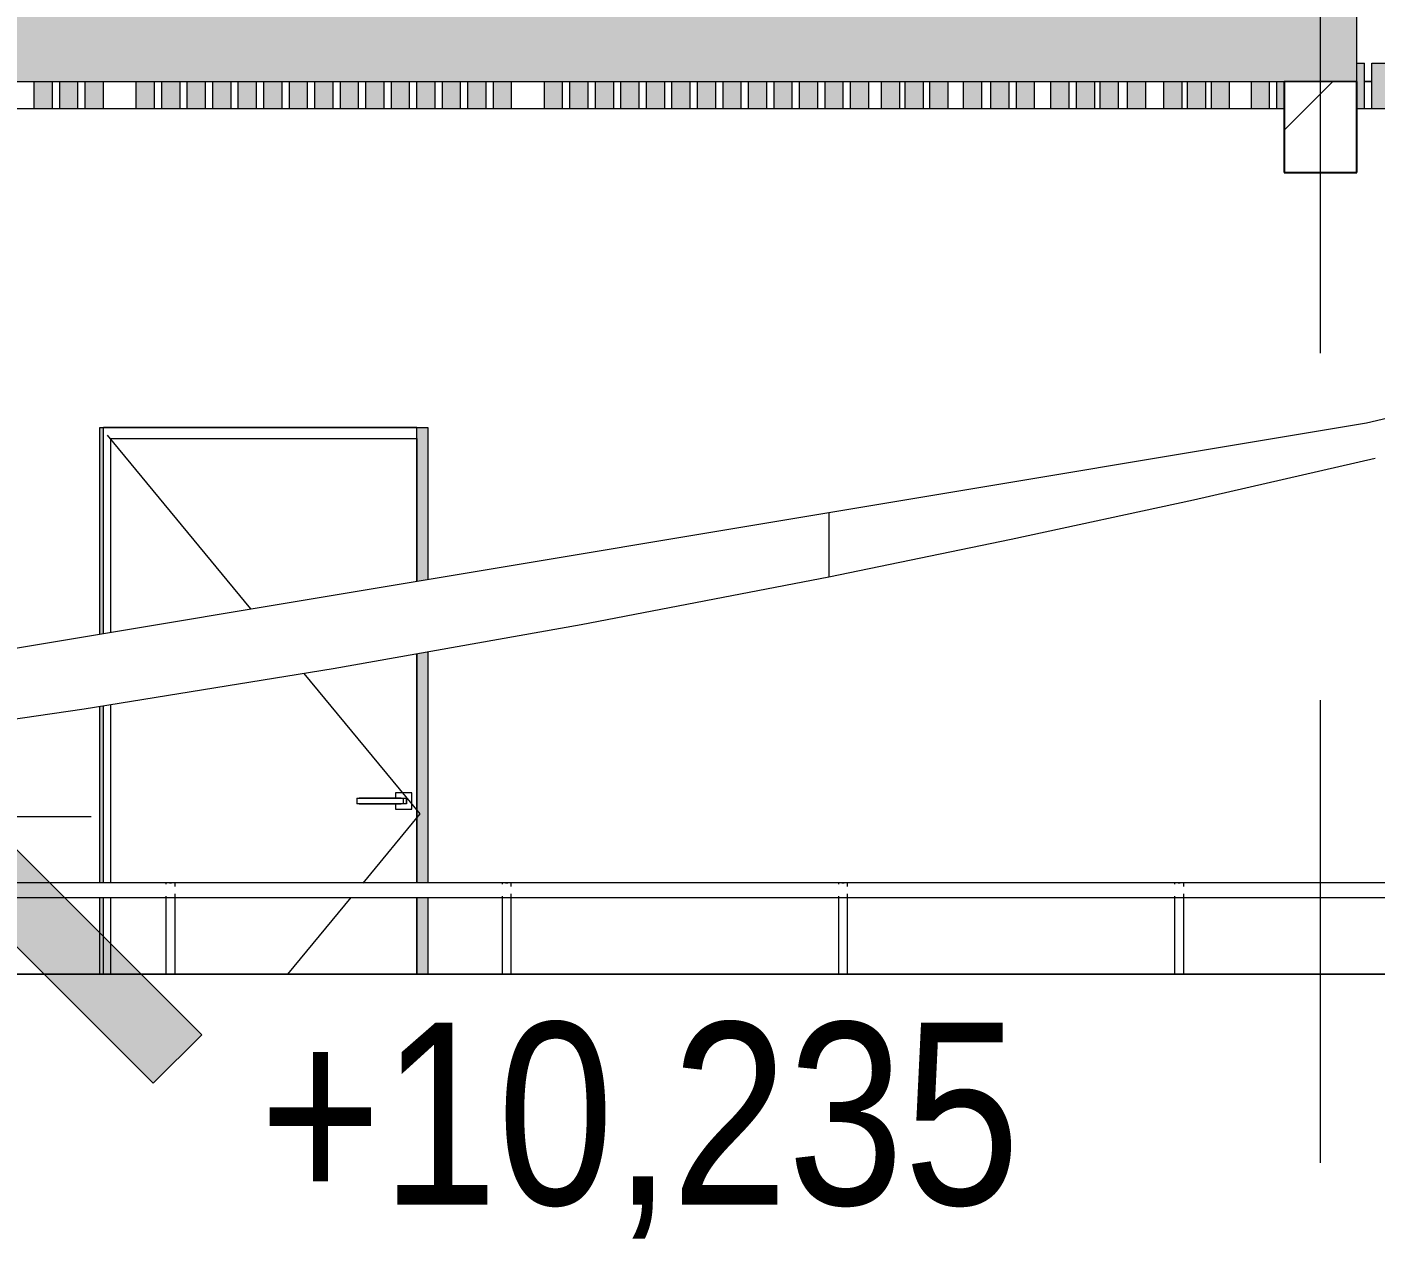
# Model space of a CAD drawing. Header units: millimetres. Extents: x 51154 to 151340, y -24069 to 30962.
# Drawn here: x 106782 to 110481, y 9053 to 12400 of the extents above; entities that cross this region are included whole.
import ezdxf

# ---------------------------------------------------------------- set-up
doc = ezdxf.new("R2010")
doc.units = ezdxf.units.MM
doc.linetypes.add('Осевые', pattern=[6350, 1270, -952.5, 3175, -952.5])
for name, color, linetype, lineweight in [('0-1', 7, 'Continuous', 5), ('0-2', 7, 'Continuous', 9), ('Балясины', 7, 'Continuous', 9), ('Высотные отметки', 7, 'Continuous', 9), ('Двери', 7, 'Continuous', 9), ('Каркас несущий', 7, 'Continuous', 9), ('Каркас несущий-1', 7, 'Continuous', 25), ('Каркас_Импост', 7, 'Continuous', 9), ('Мебель', 7, 'Continuous', 9), ('Оборудование', 7, 'Continuous', 9), ('Общие ребра', 7, 'Continuous', 9), ('Ограждение', 7, 'Continuous', 9), ('Перекрытия', 7, 'Continuous', 9), ('Поручни', 7, 'Continuous', 9), ('Стены', 7, 'Continuous', 9), ('Структура _1_', 7, 'Continuous', 18), ('Штриховка разреза-2', 7, 'Continuous', 9), ('Элементы узлов', 7, 'Continuous', 9)]:
    doc.layers.add(name, color=color, linetype=linetype, lineweight=lineweight)
doc.layers.add('Оборудование-1', color=7, linetype='Continuous', lineweight=9, true_color=0xbe8b69)
doc.layers.add('Оси-3', color=7, linetype='Осевые', lineweight=9, true_color=0xaaaaaa)
doc.styles.add('Arial Narrow', font='ARIALN.TTF', dxfattribs={"height": 500})
pattern_1 = [(45, (99498.54, 6475), (-424.264, 424.264), [600, -100, 20, -100]), (45, (99498.54, 6899), (-424.264, 424.264), [])]

# ---------------------------------------------------------------- blocks, each defined once
blk = doc.blocks.new('Ламели - Ламели-V217-Разрез 1-1')
at = {"layer": 'Оборудование-1'}
h = blk.add_hatch(color=256, dxfattribs=at)
h.paths.add_polyline_path([(110471.6, 8440), (110521.6, 8440), (110521.6, 8457.7), (110471.6, 8457.7)], flags=0)
h.paths.add_polyline_path([(110521.6, 12175), (110521.6, 12300), (110471.6, 12300), (110471.6, 12175)], flags=0)
at = {"layer": 'Оборудование'}
for p, q in [((110471.6, 12300), (110521.6, 12300)), ((110471.6, 12175), (110471.6, 12300)), ((110521.6, 12175), (110521.6, 12300)), ((110471.6, 8440), (110471.6, 8457.7)), ((110521.6, 8440), (110521.6, 8457.7))]:
    blk.add_line(p, q, dxfattribs=at)
blk = doc.blocks.new('Ламели - Ламели-V218-Разрез 1-1')
at = {"layer": 'Оборудование-1'}
h = blk.add_hatch(color=256, dxfattribs=at)
h.paths.add_polyline_path([(110401.6, 8440), (110451.6, 8440), (110451.6, 8457.7), (110401.6, 8457.7)], flags=0)
h.paths.add_polyline_path([(110451.6, 12175), (110451.6, 12300), (110431.3, 12300), (110431.3, 12175)], flags=0)
at = {"layer": 'Оборудование'}
for p, q in [((110431.3, 12300), (110451.6, 12300)), ((110451.6, 12175), (110451.6, 12300)), ((110401.6, 8440), (110401.6, 8457.7)), ((110451.6, 8440), (110451.6, 8457.7))]:
    blk.add_line(p, q, dxfattribs=at)
blk = doc.blocks.new('Ламели - Ламели-V219-Разрез 1-1')
at = {"layer": 'Оборудование-1'}
h = blk.add_hatch(color=256, dxfattribs=at)
h.paths.add_polyline_path([(110211.6, 8440), (110261.6, 8440), (110261.6, 8457.7), (110211.6, 8457.7)], flags=0)
h.paths.add_polyline_path([(110231.3, 12175), (110231.3, 12250), (110211.6, 12250), (110211.6, 12175)], flags=0)
at = {"layer": 'Оборудование'}
for p, q in [((110211.6, 12175), (110211.6, 12250)), ((110211.6, 8440), (110211.6, 8457.7)), ((110261.6, 8440), (110261.6, 8457.7))]:
    blk.add_line(p, q, dxfattribs=at)
blk = doc.blocks.new('Ламели - Ламели-V220-Разрез 1-1')
at = {"layer": 'Оборудование-1'}
h = blk.add_hatch(color=256, dxfattribs=at)
h.paths.add_polyline_path([(110141.6, 8440), (110191.6, 8440), (110191.6, 8457.7), (110141.6, 8457.7)], flags=0)
h.paths.add_polyline_path([(110191.6, 12175), (110191.6, 12250), (110141.6, 12250), (110141.6, 12175)], flags=0)
at = {"layer": 'Оборудование'}
for p, q in [((110141.6, 12175), (110141.6, 12250)), ((110191.6, 12175), (110191.6, 12250)), ((110141.6, 8440), (110141.6, 8457.7)), ((110191.6, 8440), (110191.6, 8457.7))]:
    blk.add_line(p, q, dxfattribs=at)
blk = doc.blocks.new('Ламели - Ламели плоские-286689-Разрез 1-1')
at = {"layer": 'Оборудование-1'}
h = blk.add_hatch(color=256, dxfattribs=at)
h.paths.add_polyline_path([(108061.6, 8440), (108111.6, 8440), (108111.6, 8457.7), (108061.6, 8457.7)], flags=0)
h.paths.add_polyline_path([(108111.6, 12175), (108111.6, 12250), (108061.6, 12250), (108061.6, 12175)], flags=0)
at = {"layer": 'Оборудование'}
for p, q in [((108061.6, 12175), (108061.6, 12250)), ((108111.6, 12175), (108111.6, 12250)), ((108061.6, 8440), (108061.6, 8457.7)), ((108111.6, 8440), (108111.6, 8457.7))]:
    blk.add_line(p, q, dxfattribs=at)
blk = doc.blocks.new('Ламели - Ламели плоские-V221-Разрез 1-1')
at = {"layer": 'Оборудование-1'}
h = blk.add_hatch(color=256, dxfattribs=at)
h.paths.add_polyline_path([(107851.6, 8440), (107901.6, 8440), (107901.6, 8457.7), (107851.6, 8457.7)], flags=0)
h.paths.add_polyline_path([(107851.6, 9800), (107881.6, 9800), (107881.6, 10010.2), (107851.6, 10010), (107851.6, 9900.6)], flags=0)
h.paths.add_polyline_path([(107851.6, 10049.8), (107881.6, 10050), (107881.6, 10683.7), (107851.6, 10678.3), (107851.6, 10050)], flags=0)
h.paths.add_polyline_path([(107851.6, 10878.4), (107881.6, 10883.4), (107881.6, 11300), (107851.6, 11298.7), (107851.6, 11066.7)], flags=0)
h.paths.add_polyline_path([(107901.6, 12175), (107901.6, 12250), (107851.6, 12250), (107851.6, 12175), (107881.6, 12175)], flags=0)
at = {"layer": 'Оборудование'}
for p, q in [((107851.6, 12175), (107851.6, 12250)), ((107901.6, 12175), (107901.6, 12250)), ((107851.6, 10878.4), (107851.6, 11300)), ((107851.6, 10049.6), (107851.6, 10678.3)), ((107851.6, 9800), (107851.6, 10010.4)), ((107851.6, 8440), (107851.6, 8457.7)), ((107901.6, 8440), (107901.6, 8457.7))]:
    blk.add_line(p, q, dxfattribs=at)
blk = doc.blocks.new('Ламели - Ламели плоские-286691-Разрез 1-1')
at = {"layer": 'Оборудование-1'}
h = blk.add_hatch(color=256, dxfattribs=at)
h.paths.add_polyline_path([(106991.6, 8440), (106991.6, 8457.7), (106941.6, 8457.7), (106941.6, 8440)], flags=0)
h.paths.add_polyline_path([(106991.6, 9800), (106991.6, 10010.2), (106981.6, 10010), (106981.6, 9800)], flags=0)
h.paths.add_polyline_path([(106981.6, 10049.8), (106991.6, 10050), (106991.6, 10535.7), (106981.6, 10534), (106981.6, 10050)], flags=0)
h.paths.add_polyline_path([(106981.6, 10733.4), (106991.6, 10735.1), (106991.6, 11300), (106981.6, 11300), (106981.6, 11066.7)], flags=0)
h.paths.add_polyline_path([(106991.6, 12175), (106991.6, 12250), (106941.6, 12250), (106941.6, 12175), (106981.6, 12175)], flags=0)
at = {"layer": 'Оборудование'}
for p, q in [((106941.6, 12250), (106991.6, 12250)), ((106941.6, 12175), (106941.6, 12250)), ((106991.6, 12175), (106991.6, 12250)), ((106991.6, 10735.1), (106991.6, 11300)), ((106991.6, 10049.6), (106991.6, 10535.7)), ((106991.6, 9800), (106991.6, 10010.4)), ((106941.6, 8440), (106941.6, 8457.7)), ((106991.6, 8440), (106991.6, 8457.7)), ((106991.6, 7350), (106941.6, 7350))]:
    blk.add_line(p, q, dxfattribs=at)
blk = doc.blocks.new('Ламели - Ламели плоские-V222-Разрез 1-1')
at = {"layer": 'Оборудование-1'}
h = blk.add_hatch(color=256, dxfattribs=at)
h.paths.add_polyline_path([(106921.6, 8440), (106921.6, 8457.7), (106871.6, 8457.7), (106871.6, 8440)], flags=0)
h.paths.add_polyline_path([(106921.6, 12175), (106921.6, 12250), (106871.6, 12250), (106871.6, 12175)], flags=0)
at = {"layer": 'Оборудование'}
for p, q in [((106871.6, 12250), (106921.6, 12250)), ((106871.6, 12175), (106871.6, 12250)), ((106921.6, 12175), (106921.6, 12250)), ((106871.6, 8440), (106871.6, 8457.7)), ((106921.6, 8440), (106921.6, 8457.7)), ((106921.6, 7350), (106871.6, 7350))]:
    blk.add_line(p, q, dxfattribs=at)
blk = doc.blocks.new('Ламели - Ламели плоские-V223-Разрез 1-1')
at = {"layer": 'Оборудование-1'}
h = blk.add_hatch(color=256, dxfattribs=at)
h.paths.add_polyline_path([(106841.6, 5850), (106851.6, 5850), (106851.6, 6060.2), (106841.6, 6060), (106841.6, 6007.4)], flags=0)
h.paths.add_polyline_path([(106841.6, 6099.8), (106851.6, 6100), (106851.6, 7350), (106841.6, 7350), (106841.6, 6100)], flags=0)
h.paths.add_polyline_path([(106841.6, 8440), (106851.6, 8440), (106851.6, 8457.7), (106801.6, 8457.7), (106801.6, 8440)], flags=0)
h.paths.add_polyline_path([(106801.6, 12175), (106851.6, 12175), (106851.6, 12250), (106801.6, 12250), (106801.6, 12236.5)], flags=0)
at = {"layer": 'Оборудование'}
for p, q in [((106801.6, 12175), (106801.6, 12250)), ((106851.6, 12175), (106851.6, 12250))]:
    blk.add_line(p, q, dxfattribs=at)
blk = doc.blocks.new('Ламели - Ламели плоские-V228-Разрез 1-1')
at = {"layer": 'Оборудование-1'}
blk.add_hatch(color=256, dxfattribs=at).paths.add_polyline_path([(105871.6, 12175), (105871.6, 12250), (105821.6, 12250), (105821.6, 12175)], flags=0)
at = {"layer": 'Оборудование'}
for p, q in [((105821.6, 12175), (105821.6, 12250)), ((105871.6, 12175), (105871.6, 12250)), ((105871.6, 11300), (105821.6, 11300))]:
    blk.add_line(p, q, dxfattribs=at)
blk = doc.blocks.new('510HO_ламели зала_rvt-1-Разрез 1-1')
at = {"layer": '0-2'}
for name, p in [('Ламели - Ламели-V218-Разрез 1-1', (0, 0)), ('Ламели - Ламели-V217-Разрез 1-1', (0, 0)), ('Ламели - Ламели плоские-V223-Разрез 1-1', (0, 0)), ('Ламели - Ламели плоские-V222-Разрез 1-1', (0, 0)), ('Ламели - Ламели плоские-286691-Разрез 1-1', (0, 0)), ('Ламели - Ламели плоские-V228-Разрез 1-1', (1260, 0)), ('Ламели - Ламели плоские-V228-Разрез 1-1', (1330, 0)), ('Ламели - Ламели плоские-V228-Разрез 1-1', (1400, 0)), ('Ламели - Ламели плоские-V228-Разрез 1-1', (1470, 0)), ('Ламели - Ламели плоские-V228-Разрез 1-1', (1540, 0)), ('Ламели - Ламели плоские-V228-Разрез 1-1', (1610, 0)), ('Ламели - Ламели плоские-V228-Разрез 1-1', (1680, 0)), ('Ламели - Ламели плоские-V228-Разрез 1-1', (1750, 0)), ('Ламели - Ламели плоские-V228-Разрез 1-1', (1820, 0)), ('Ламели - Ламели плоские-V228-Разрез 1-1', (1890, 0)), ('Ламели - Ламели плоские-V228-Разрез 1-1', (1960, 0)), ('Ламели - Ламели плоские-V221-Разрез 1-1', (0, 0)), ('Ламели - Ламели плоские-286689-Разрез 1-1', (-140, 0)), ('Ламели - Ламели плоские-286689-Разрез 1-1', (-70, 0)), ('Ламели - Ламели плоские-286689-Разрез 1-1', (0, 0)), ('Ламели - Ламели-V220-Разрез 1-1', (-1940, 0)), ('Ламели - Ламели-V220-Разрез 1-1', (-1870, 0)), ('Ламели - Ламели-V220-Разрез 1-1', (-1800, 0)), ('Ламели - Ламели-V220-Разрез 1-1', (-1730, 0)), ('Ламели - Ламели-V220-Разрез 1-1', (-1660, 0)), ('Ламели - Ламели-V220-Разрез 1-1', (-1590, 0)), ('Ламели - Ламели-V220-Разрез 1-1', (-1520, 0)), ('Ламели - Ламели-V220-Разрез 1-1', (-1450, 0)), ('Ламели - Ламели-V220-Разрез 1-1', (-1380, 0)), ('Ламели - Ламели-V220-Разрез 1-1', (-1310, 0)), ('Ламели - Ламели-V220-Разрез 1-1', (-1240, 0)), ('Ламели - Ламели-V220-Разрез 1-1', (-1170, 0)), ('Ламели - Ламели-V220-Разрез 1-1', (-1100, 0)), ('Ламели - Ламели-V220-Разрез 1-1', (-1015, 0)), ('Ламели - Ламели-V220-Разрез 1-1', (-950, 0)), ('Ламели - Ламели-V220-Разрез 1-1', (-882.5, 0)), ('Ламели - Ламели-V220-Разрез 1-1', (-790, 0)), ('Ламели - Ламели-V220-Разрез 1-1', (-715, 0)), ('Ламели - Ламели-V220-Разрез 1-1', (-645, 0)), ('Ламели - Ламели-V220-Разрез 1-1', (-550, 0)), ('Ламели - Ламели-V220-Разрез 1-1', (-480, 0)), ('Ламели - Ламели-V220-Разрез 1-1', (-415, 0)), ('Ламели - Ламели-V220-Разрез 1-1', (-340, 0)), ('Ламели - Ламели-V220-Разрез 1-1', (-240, 0)), ('Ламели - Ламели-V220-Разрез 1-1', (-175, 0)), ('Ламели - Ламели-V220-Разрез 1-1', (-110, 0)), ('Ламели - Ламели-V220-Разрез 1-1', (0, 0)), ('Ламели - Ламели-V219-Разрез 1-1', (0, 0))]:
    blk.add_blockref(name, p, dxfattribs=at)
blk = doc.blocks.new('Базовая стена _ ОС20 - обшивка балкона _мин_вата_фанера 10мм _сталь - ___-6277397-Разрез 1-1')
at = {"layer": 'Стены'}
blk.add_line((105426.7, 9800), (112521.2, 9800), dxfattribs=at)
blk = doc.blocks.new('Ограждение - 25 мм-V190-Разрез 1-1')
at = {"layer": 'Балясины'}
for p, q in [((107163, 10050.2), (107163, 10046.9)), ((107178.4, 10050.2), (107172.5, 10050.2)), ((107172.5, 10050.2), (107178.4, 10050.2)), ((107188, 10040.2), (107188, 10050.2)), ((107163, 10013.7), (107163, 9800)), ((107188, 9800), (107188, 10019.8)), ((107163.3, 9800), (107178.4, 9800)), ((107172.5, 9800), (107163.5, 9800)), ((107187.6, 9800), (107172.5, 9800)), ((107178.4, 9800), (107187.5, 9800))]:
    blk.add_line(p, q, dxfattribs=at)
blk = doc.blocks.new('Ограждение - 25 мм-V191-Разрез 1-1')
at = {"layer": 'Балясины'}
for p, q in [((108085.6, 10050.2), (108085.6, 10046.9)), ((108101.1, 10050.2), (108095.1, 10050.2)), ((108095.1, 10050.2), (108101.1, 10050.2)), ((108110.6, 10040.1), (108110.6, 10050.2)), ((108085.6, 10013.7), (108085.6, 9800)), ((108110.6, 9800), (108110.6, 10019.9)), ((108086, 9800), (108101.1, 9800)), ((108095.1, 9800), (108086.1, 9800)), ((108110.2, 9800), (108095.1, 9800)), ((108101.1, 9800), (108110.1, 9800))]:
    blk.add_line(p, q, dxfattribs=at)
blk = doc.blocks.new('Ограждение - 25 мм-V192-Разрез 1-1')
at = {"layer": 'Балясины'}
for p, q in [((109008.2, 10050.2), (109008.2, 10046.9)), ((109023.7, 10050.2), (109017.8, 10050.2)), ((109017.8, 10050.2), (109023.7, 10050.2)), ((109033.2, 10040.1), (109033.2, 10050.2)), ((109008.2, 10013.7), (109008.2, 9800)), ((109033.2, 9800), (109033.2, 10019.9)), ((109008.6, 9800), (109023.7, 9800)), ((109017.8, 9800), (109008.7, 9800)), ((109032.9, 9800), (109017.8, 9800)), ((109023.7, 9800), (109032.7, 9800))]:
    blk.add_line(p, q, dxfattribs=at)
blk = doc.blocks.new('Ограждение - 25 мм-V193-Разрез 1-1')
at = {"layer": 'Балясины'}
for p, q in [((109930.9, 10050.2), (109930.9, 10047)), ((109946.3, 10050.2), (109940.4, 10050.2)), ((109940.6, 10050.2), (109946.3, 10050.2)), ((109955.9, 10040), (109955.9, 10050.2)), ((109930.9, 10013.6), (109930.9, 9800)), ((109955.9, 9800), (109955.9, 10020)), ((109931.2, 9800), (109939.9, 9800)), ((109940.4, 9800), (109931.4, 9800)), ((109940.6, 9800), (109946.3, 9800)), ((109955.5, 9800), (109940.6, 9800)), ((109946.3, 9800), (109955.4, 9800))]:
    blk.add_line(p, q, dxfattribs=at)
blk = doc.blocks.new('Ограждение - Ограждение-6395681-Разрез 1-1')
at = {"layer": 'Поручни'}
for p, q in [((112459.1, 10050), (105330.6, 10050)), ((105330.6, 10010), (112459.4, 10010))]:
    blk.add_line(p, q, dxfattribs=at)
for name in ['Ограждение - 25 мм-V190-Разрез 1-1', 'Ограждение - 25 мм-V191-Разрез 1-1', 'Ограждение - 25 мм-V192-Разрез 1-1', 'Ограждение - 25 мм-V193-Разрез 1-1']:
    blk.add_blockref(name, (0, 0))
blk = doc.blocks.new('Дверь - Однопольная - ДВ11_21х9-6240733-Разрез 1-1')
at = {"layer": 'Двери'}
for p, q in [((107793.1, 10297.5), (107793.1, 10282.5)), ((107838.1, 10297.5), (107793.1, 10297.5)), ((107838.1, 10252.5), (107838.1, 10297.5)), ((107686.5, 10282.5), (107686.5, 10267.5)), ((107686.8, 10282.5), (107687.2, 10282.5)), ((107687.2, 10267.5), (107686.8, 10267.5)), ((107687.2, 10282.5), (107813.6, 10282.5)), ((107687.2, 10282.5), (107687.2, 10267.5)), ((107813.6, 10267.5), (107687.2, 10267.5)), ((107808.1, 10282.5), (107693.6, 10282.5)), ((107693.6, 10267.5), (107808.1, 10267.5)), ((107793.1, 10267.5), (107793.1, 10252.5)), ((107793.1, 10252.5), (107838.1, 10252.5)), ((107813.6, 10282.5), (107823.1, 10282.5)), ((107813.6, 10282.5), (107813.6, 10267.5)), ((107823.1, 10267.5), (107813.6, 10267.5)), ((107823.1, 10267.5), (107823.1, 10282.5)), ((107823.1, 10282.5), (107823.1, 10267.5))]:
    blk.add_line(p, q, dxfattribs=at)
at = {"layer": 'Каркас_Импост'}
for p, q in [((107851.6, 11300), (106991.6, 11300)), ((107011.6, 10738.4), (107011.6, 11270)), ((107011.6, 11270), (107851.6, 11270)), ((107851.6, 11270), (107851.6, 10878.4)), ((107851.6, 10678.3), (107851.6, 10049.6)), ((107011.6, 10049.6), (107011.6, 10538.9)), ((107011.6, 9800), (107011.6, 10010.4)), ((107851.6, 10010.4), (107851.6, 9800))]:
    blk.add_line(p, q, dxfattribs=at)
at = {"layer": 'Элементы узлов'}
for p, q in [((107396, 10802.4), (107002.6, 11279)), ((107860.6, 10239.5), (107542.6, 10624.8)), ((107703.9, 10049.6), (107860.6, 10239.5)), ((107497.9, 9800), (107671.5, 10010.4))]:
    blk.add_line(p, q, dxfattribs=at)
blk = doc.blocks.new('Рефлектор_2 - Рефлектор_2-6393335-Разрез 1-1')
at = {"layer": 'Мебель'}
for p, q in [((110457.5, 11312.6), (113969.3, 12155.4)), ((108981.6, 11066.7), (110457.5, 11312.6)), ((104881.6, 10383.5), (108981.6, 11066.7)), ((108981.6, 11066.7), (108981.6, 10889)), ((108981.6, 11066.7), (108981.6, 10889))]:
    blk.add_line(p, q, dxfattribs=at)
at = {"layer": 'Мебель', "flags": 128}
for points in [[(110480.8, 11215.3), (109982.3, 11101.1), (109482.5, 10992.3), (108981.6, 10889)], [(108981.6, 10889), (108302.5, 10758.2), (107621.5, 10637.6), (106938.7, 10527.1), (106254.4, 10426.8), (105568.6, 10336.8), (104881.6, 10257)]]:
    blk.add_lwpolyline(points, dxfattribs=at)
blk = doc.blocks.new('Высотные отметки - Высотная отметка - Стрелка_низ-4459155-Разрез 1-1')
at = {"layer": 'Высотные отметки'}
blk.add_hatch(color=256, dxfattribs=at).paths.add_polyline_path([(148745.8, 11517.2), (148878.6, 11650), (148278.6, 12250), (147678.6, 11650), (147811.5, 11517.2), (148278.6, 11984.3)], flags=0)
for p, q in [((147183.1, 12250), (148575.4, 12250)), ((148278.6, 12250), (148878.6, 11650)), ((148745.8, 11517.2), (148278.6, 11984.3)), ((148878.6, 11650), (148745.8, 11517.2))]:
    blk.add_line(p, q, dxfattribs=at)

msp = doc.modelspace()

# ---------------------------------------------------------------- hatches: boundary and pattern name
at = {"layer": 'Каркас несущий'}
h = msp.add_hatch(dxfattribs=at)
h.set_pattern_fill('FP_2', color=256, style=0, pattern_type=2)
h.set_pattern_definition(pattern_1)
h.paths.add_polyline_path([(110431.3, 12000), (110431.3, 12250), (110231.3, 12250), (110231.3, 12000), (110322.4, 12000)], flags=0)
at = {"layer": 'Штриховка разреза-2'}
h = msp.add_hatch(dxfattribs=at)
h.set_pattern_fill('FP_2', color=256, style=0, pattern_type=2)
h.set_pattern_definition(pattern_1)
h.paths.add_polyline_path([(141810.5, 12250), (141811.8, 12250), (141811.8, 12500), (128781.3, 12500), (128781.6, 12250), (141491.3, 12250)], flags=0)
h.paths.add_polyline_path([(57031.3, 12250), (74181.6, 12250), (74181.6, 12500), (57031.3, 12500)], flags=0)
h.paths.add_polyline_path([(110431.3, 12250), (110431.3, 12500), (104181.3, 12500), (104181.6, 12250), (110322.4, 12250)], flags=0)

# ---------------------------------------------------------------- linework, layer by layer
at = {"layer": 'Каркас несущий'}
msp.add_line((110431.3, 12250), (110231.3, 12250), dxfattribs=at)
at = {"layer": 'Каркас несущий-1'}
for p, q in [((110231.3, 12250), (110231.3, 12000)), ((110431.3, 12000), (110431.3, 12250)), ((110231.3, 12000), (110431.3, 12000))]:
    msp.add_line(p, q, dxfattribs=at)
at = {"layer": 'Общие ребра'}
msp.add_line((110231.3, 12250), (110431.3, 12250), dxfattribs=at)
at = {"layer": 'Оси-3'}
msp.add_line((110331.6, -22468.7), (110331.6, 29000), dxfattribs=at)
at = {"layer": 'Перекрытия'}
for p, q in [((110431.3, 12300), (110431.3, 12500)), ((108671.6, 12250), (108691.6, 12250)), ((108741.6, 12250), (108761.6, 12250)), ((108811.6, 12250), (108831.6, 12250)), ((108881.6, 12250), (108901.6, 12250)), ((108881.6, 12250), (108901.6, 12250)), ((108951.6, 12250), (108971.6, 12250)), ((108951.6, 12250), (108971.6, 12250)), ((109021.6, 12250), (109041.6, 12250)), ((109021.6, 12250), (109041.6, 12250)), ((109091.6, 12250), (109126.6, 12250)), ((109091.6, 12250), (109126.6, 12250)), ((109177.2, 12250), (109191.6, 12250)), ((109177.2, 12250), (109191.6, 12250)), ((109241.6, 12250), (109259.1, 12250)), ((109241.6, 12250), (109259.1, 12250)), ((109309.1, 12250), (109351.6, 12250)), ((109309.1, 12250), (109351.6, 12250)), ((109401.6, 12250), (109426.6, 12250)), ((109401.6, 12250), (109426.6, 12250)), ((109476.6, 12250), (109496.6, 12250)), ((109476.6, 12250), (109496.6, 12250)), ((109546.6, 12250), (109591.6, 12250)), ((109546.6, 12250), (109591.6, 12250)), ((109580.5, 12250), (109591.6, 12250)), ((109641.6, 12250), (109661.6, 12250)), ((109641.6, 12250), (109661.6, 12250)), ((109641.6, 12250), (109661.6, 12250)), ((109711.6, 12250), (109726.6, 12250)), ((109711.6, 12250), (109726.6, 12250)), ((109711.6, 12250), (109726.6, 12250)), ((109776.6, 12250), (109801.6, 12250)), ((109776.6, 12250), (109801.6, 12250)), ((109776.6, 12250), (109801.6, 12250)), ((109780.5, 12250), (109801.6, 12250)), ((109851.6, 12250), (109901.6, 12250)), ((109851.6, 12250), (109901.6, 12250)), ((109851.6, 12250), (109901.6, 12250)), ((109851.6, 12250), (109901.6, 12250)), ((109951.6, 12250), (109966.6, 12250)), ((109951.6, 12250), (109966.6, 12250)), ((109951.6, 12250), (109966.6, 12250)), ((109951.6, 12250), (109966.6, 12250)), ((110016.6, 12250), (110031.6, 12250)), ((110016.6, 12250), (110031.6, 12250)), ((110016.6, 12250), (110031.6, 12250)), ((110016.6, 12250), (110031.6, 12250)), ((110081.6, 12250), (110141.6, 12250)), ((110081.6, 12250), (110141.6, 12250)), ((110081.6, 12250), (110141.6, 12250)), ((110081.6, 12250), (110141.6, 12250)), ((110191.6, 12250), (110211.6, 12250)), ((110191.6, 12250), (110211.6, 12250)), ((110191.6, 12250), (110211.6, 12250)), ((110191.6, 12250), (110211.6, 12250)), ((110261.6, 12250), (110331.6, 12250)), ((110261.6, 12250), (110331.6, 12250)), ((110261.6, 12250), (110331.6, 12250)), ((110261.6, 12250), (110331.6, 12250)), ((110381.6, 12250), (110401.6, 12250)), ((110381.6, 12250), (110401.6, 12250)), ((110381.6, 12250), (110401.6, 12250)), ((110381.6, 12250), (110401.6, 12250)), ((110471.6, 12250), (110451.6, 12250)), ((110471.6, 12250), (110451.6, 12250)), ((110451.6, 12250), (110471.6, 12250)), ((110451.6, 12250), (110471.6, 12250)), ((110451.6, 12250), (110471.6, 12250)), ((110451.6, 12250), (110471.6, 12250))]:
    msp.add_line(p, q, dxfattribs=at)
at = {"layer": 'Стены'}
for p, q in [((106781.6, 12250), (106801.6, 12250)), ((106851.6, 12250), (107081.6, 12250)), ((107131.6, 12250), (107151.6, 12250)), ((107201.6, 12250), (107221.6, 12250)), ((107271.6, 12250), (107291.6, 12250)), ((107341.6, 12250), (107361.6, 12250)), ((107411.6, 12250), (107431.6, 12250)), ((107481.6, 12250), (107501.6, 12250)), ((107551.6, 12250), (107571.6, 12250)), ((107621.6, 12250), (107641.6, 12250)), ((107691.6, 12250), (107711.6, 12250)), ((107761.6, 12250), (107781.6, 12250)), ((107831.6, 12250), (107851.6, 12250)), ((107901.6, 12250), (107921.6, 12250)), ((107971.6, 12250), (107991.6, 12250)), ((108041.6, 12250), (108061.6, 12250)), ((108111.6, 12250), (108201.6, 12250)), ((108251.6, 12250), (108271.6, 12250)), ((108321.6, 12250), (108341.6, 12250)), ((108391.6, 12250), (108411.6, 12250)), ((108461.6, 12250), (108481.6, 12250)), ((108531.6, 12250), (108551.6, 12250)), ((108601.6, 12250), (108621.6, 12250)), ((108671.6, 12250), (108691.6, 12250)), ((108741.6, 12250), (108761.6, 12250)), ((108811.6, 12250), (108831.6, 12250)), ((108881.6, 12250), (108901.6, 12250)), ((108951.6, 12250), (108971.6, 12250)), ((109021.6, 12250), (109041.6, 12250)), ((109091.6, 12250), (109126.6, 12250)), ((109177.2, 12250), (109191.6, 12250)), ((109241.6, 12250), (109259.1, 12250)), ((109309.1, 12250), (109351.6, 12250)), ((109401.6, 12250), (109426.6, 12250)), ((109476.6, 12250), (109496.6, 12250)), ((109546.6, 12250), (109591.6, 12250)), ((109641.6, 12250), (109661.6, 12250)), ((109711.6, 12250), (109726.6, 12250)), ((109776.6, 12250), (109801.6, 12250)), ((109851.6, 12250), (109901.6, 12250)), ((109951.6, 12250), (109966.6, 12250)), ((110016.6, 12250), (110031.6, 12250)), ((110081.6, 12250), (110141.6, 12250)), ((110191.6, 12250), (110211.6, 12250)), ((110261.6, 12250), (110331.6, 12250)), ((110381.6, 12250), (110401.6, 12250)), ((110451.6, 12250), (110471.6, 12250)), ((110231.3, 12175), (104481.6, 12175)), ((110654.9, 12175), (110431.3, 12175)), ((106981.6, 10733.4), (106981.6, 11300)), ((106981.6, 11300), (107881.6, 11300)), ((107881.6, 11300), (107881.6, 10883.4)), ((107881.6, 10683.7), (107881.6, 10049.6)), ((106981.6, 10049.6), (106981.6, 10534)), ((106981.6, 9800), (106981.6, 10010.4)), ((107881.6, 10010.4), (107881.6, 9800)), ((112395.4, 9800), (105426.7, 9800))]:
    msp.add_line(p, q, dxfattribs=at)
at = {"layer": 'Структура _1_'}
for p, q in [((110431.3, 12250), (110431.3, 12500)), ((104481.6, 12250), (110231.3, 12250))]:
    msp.add_line(p, q, dxfattribs=at)

# ---------------------------------------------------------------- block references
at = {"layer": '0-1'}
msp.add_blockref('510HO_ламели зала_rvt-1-Разрез 1-1', (0, 0), dxfattribs=at)
at = {"layer": 'Высотные отметки'}
msp.add_blockref('Высотные отметки - Высотная отметка - Стрелка_низ-4459155-Разрез 1-1', (-41617.5, -2017.2), dxfattribs=at)
at = {"layer": 'Двери'}
msp.add_blockref('Дверь - Однопольная - ДВ11_21х9-6240733-Разрез 1-1', (0, 0), dxfattribs=at)
at = {"layer": 'Мебель'}
msp.add_blockref('Рефлектор_2 - Рефлектор_2-6393335-Разрез 1-1', (0, 0), dxfattribs=at)
at = {"layer": 'Ограждение'}
msp.add_blockref('Ограждение - Ограждение-6395681-Разрез 1-1', (0, 0), dxfattribs=at)
at = {"layer": 'Стены'}
msp.add_blockref('Базовая стена _ ОС20 - обшивка балкона _мин_вата_фанера 10мм _сталь - ___-6277397-Разрез 1-1', (0, 0), dxfattribs=at)

# ---------------------------------------------------------------- texts
at = {"layer": 'Высотные отметки', "insert": (107419.8, 9666.7), "char_height": 500, "width": 2499.191, "attachment_point": 1, "line_spacing_factor": 0.974696, "style": 'Arial Narrow'}
msp.add_mtext('+10,235', dxfattribs=at)

doc.saveas('drawing.dxf')
